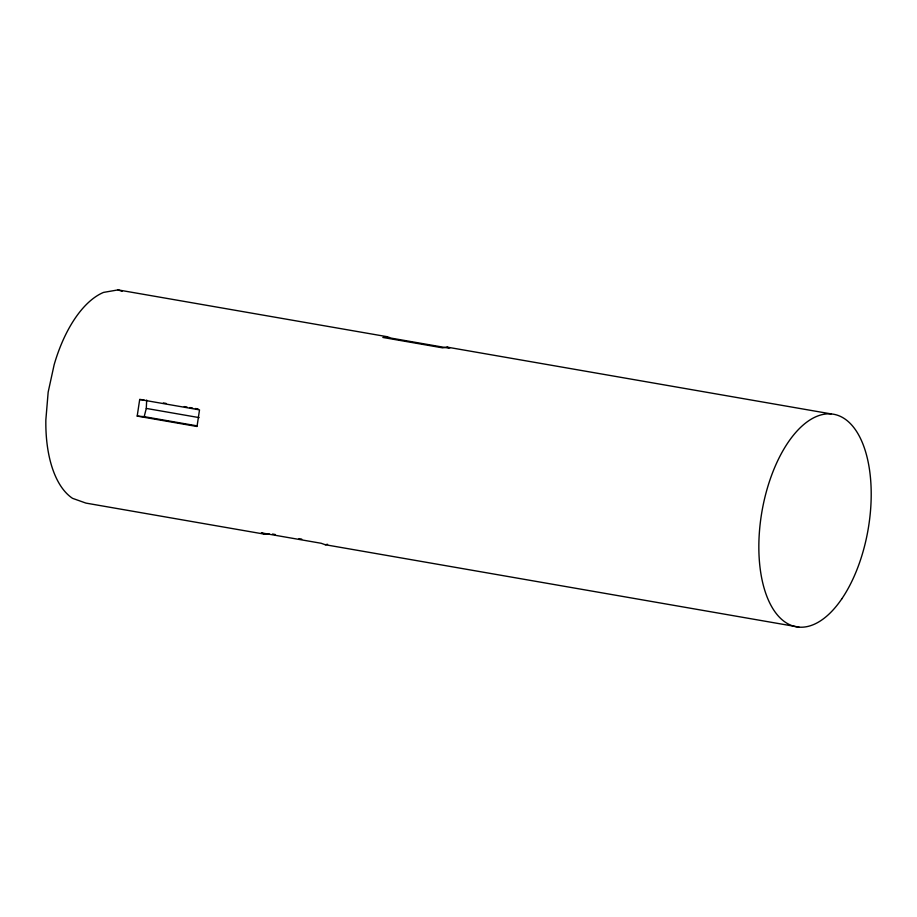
<?xml version="1.0" encoding="UTF-8"?>
<svg xmlns="http://www.w3.org/2000/svg" width="917" height="917" viewBox="0 0 917 917"><rect width="100%" height="100%" fill="white"/><g stroke="black" fill="none" stroke-linecap="round" stroke-linejoin="round"><path stroke-width="1.38" d="M143.889 399.812L139.693 399.48L137.195 416.089L144.187 416.662L146.284 408.42L146.686 400.041M448.275 348.059L391.25 338.144L387.215 336.711L118.041 289.898L103.564 292.397A107.885 53.828 -80.1 0 0 54.16 364.691L48.165 392.132L45.85 419.871A107.885 53.828 -80.1 0 0 72.558 498.344L85.946 503.101L265.391 534.313L269.002 533.694M387.215 336.711L382.859 337.456L442.67 347.864L447.026 347.107L831.054 413.899M265.391 534.313L261.368 532.88L321.179 543.277L325.214 544.709L327.61 544.297M163.375 402.941L166.16 403.434M184.248 406.575L187.034 407.056M189.808 407.538L192.593 408.031M195.378 408.512L198.152 408.993M139.693 399.48L199.516 409.876L197.017 426.497L137.195 416.089M146.284 408.42L199.138 417.613M144.187 416.662L197.052 425.855M272.532 534.038L275.318 534.531M298.965 538.634L301.75 539.127M325.214 544.709L798.959 627.102M447.026 347.107L449.72 348.07M118.041 289.898L122.076 291.331M841.714 598.973A107.885 53.828 -80.1 0 0 844.442 418.656A107.885 53.828 -80.1 0 0 758.863 543.873A107.885 53.828 -80.1 0 0 841.714 598.973"/></g></svg>
